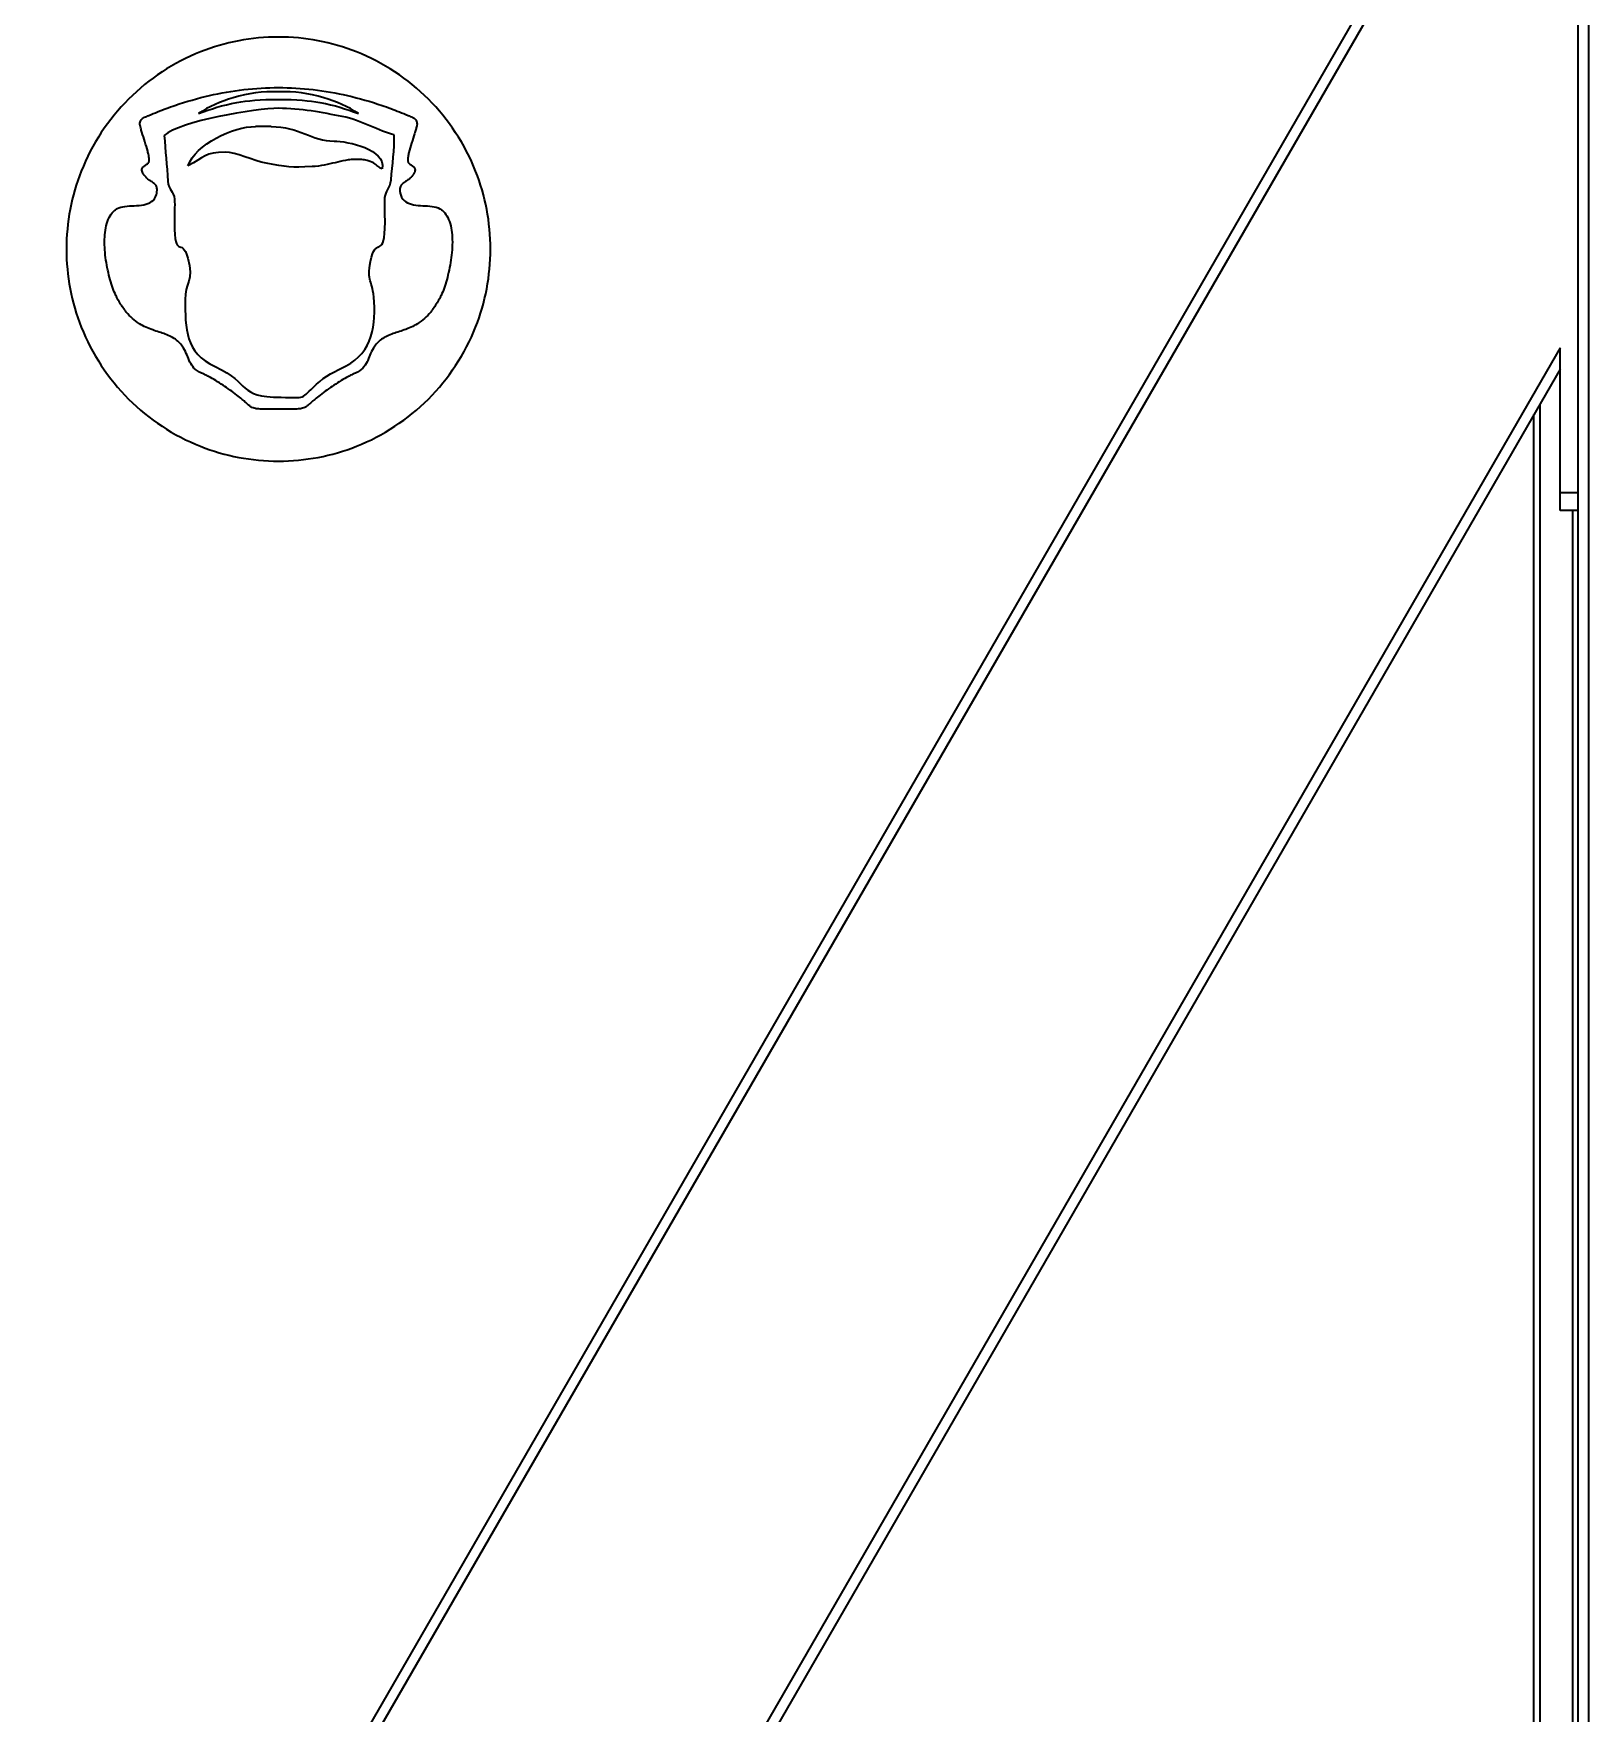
# Model space of a CAD drawing. Header units: millimetres. Extents: x 32496 to 166256, y 3504 to 23939.
# Drawn here: x 42664.6 to 43104.6, y 15494 to 15969.3 of the extents above; entities that cross this region are included whole.
import ezdxf

# ---------------------------------------------------------------- set-up
doc = ezdxf.new("R2010")
doc.units = ezdxf.units.MM
doc.layers.get('0').update_dxf_attribs({"lineweight": 35})

msp = doc.modelspace()

# ---------------------------------------------------------------- linework, layer by layer
at = {"linetype": 'Continuous'}
for p, q in [((43104.64, 17722.349), (43104.64, 15203.349)), ((43101.64, 16114.374), (43101.64, 15834.374)), ((43096.64, 16074.374), (42596.64, 15208.349)), ((43096.64, 16068.374), (42600.104, 15208.349)), ((42731.84, 15943.025), (42727.44, 15943.025)), ((43096.64, 15880.374), (42708.646, 15208.349)), ((43096.64, 15834.374), (43096.64, 15880.374)), ((43096.64, 15874.374), (42712.11, 15208.349)), ((43089.24, 15308.349), (43089.24, 15861.557)), ((43090.94, 15864.501), (43090.94, 15308.349)), ((43101.64, 15839.374), (43096.64, 15839.374)), ((43101.64, 15834.374), (43096.64, 15834.374)), ((43100.24, 15308.349), (43100.24, 15834.374)), ((43101.64, 15834.374), (43101.64, 15203.349))]:
    msp.add_line(p, q, dxfattribs=at)
for points, knots in [([(42793.94, 15908.349), (42793.94, 15915.887), (42790.946, 15931.593), (42777.563, 15951.971), (42757.185, 15965.354), (42733.94, 15969.786), (42710.696, 15965.355), (42690.317, 15951.972), (42676.935, 15931.595), (42673.94, 15915.89), (42673.94, 15908.352)], [0, 0, 0, 0, 0.1199934, 0.2500019, 0.3800171, 0.5000177, 0.6200103, 0.750015, 0.8800253, 1, 1, 1, 1]), ([(42699.39, 15923.756), (42699.469, 15924.042), (42699.578, 15924.558), (42699.633, 15925.446), (42699.386, 15926.35), (42698.623, 15927.068), (42697.694, 15927.641), (42696.966, 15928.163), (42696.443, 15928.678), (42696.017, 15929.14), (42695.592, 15929.706), (42695.31, 15930.338), (42695.263, 15931.047), (42695.732, 15931.739), (42696.412, 15932.19), (42697.02, 15932.594), (42697.27, 15932.91), (42697.385, 15933.268), (42697.373, 15933.986), (42697.217, 15934.93), (42696.641, 15937.355), (42695.679, 15940.14), (42695.002, 15942.444), (42694.816, 15943.138), (42694.744, 15943.532), (42694.708, 15944.001), (42694.876, 15944.685), (42695.476, 15945.369), (42696.18, 15945.69), (42697.736, 15946.366), (42700.502, 15947.511), (42706.185, 15949.626), (42714.284, 15951.947), (42724.028, 15953.639), (42734.059, 15954.223), (42743.797, 15953.641), (42753.649, 15951.938), (42761.722, 15949.615), (42767.411, 15947.5), (42770.18, 15946.347), (42771.606, 15945.734), (42772.055, 15945.526), (42772.155, 15945.47)], [0, 0, 0, 0, 0.0081759, 0.0145446, 0.0244614, 0.0334992, 0.0433282, 0.0544139, 0.058301, 0.0634424, 0.071678, 0.0777394, 0.0824445, 0.0908813, 0.099747, 0.1069242, 0.1084886, 0.1108443, 0.1176024, 0.1272742, 0.1389925, 0.1893767, 0.2007673, 0.2087672, 0.2099052, 0.2122482, 0.2222118, 0.2296002, 0.2373872, 0.2503094, 0.2759624, 0.3265422, 0.425367, 0.5217893, 0.6158495, 0.7118768, 0.807904, 0.9068378, 0.9574743, 0.9831509, 0.9960883, 1, 1, 1, 1]), ([(42733.94, 15952.83), (42729.529, 15953.044), (42721.852, 15951.884), (42714.194, 15948.7), (42711.315, 15946.669)], [0, 0, 0, 0, 0.5469456, 1, 1, 1, 1]), ([(42756.564, 15946.669), (42753.686, 15948.7), (42746.028, 15951.884), (42738.35, 15953.044), (42733.94, 15952.83)], [0, 0, 0, 0, 0.4530544, 1, 1, 1, 1]), ([(42711.315, 15946.669), (42715.018, 15948.064), (42719.867, 15949.73), (42728.773, 15950.744), (42733.94, 15950.658)], [0, 0, 0, 0, 0.5923883, 1, 1, 1, 1]), ([(42733.94, 15950.658), (42739.107, 15950.744), (42748.012, 15949.73), (42752.862, 15948.064), (42756.564, 15946.669)], [0, 0, 0, 0, 0.4076117, 1, 1, 1, 1]), ([(42772.155, 15945.47), (42772.255, 15945.416), (42772.533, 15945.236), (42773.025, 15944.651), (42773.184, 15943.969), (42773.136, 15943.451), (42773.021, 15942.944), (42772.798, 15942.116), (42772.092, 15939.811), (42771.121, 15936.943), (42770.609, 15934.614), (42770.498, 15933.754), (42770.52, 15933.096), (42770.686, 15932.811), (42770.949, 15932.531), (42771.561, 15932.133), (42772.246, 15931.657), (42772.651, 15930.933), (42772.538, 15930.21), (42772.207, 15929.564), (42771.743, 15928.988), (42771.317, 15928.544), (42770.807, 15928.07), (42770.111, 15927.587), (42769.199, 15927.018), (42768.464, 15926.285), (42768.248, 15925.365), (42768.308, 15924.632), (42768.408, 15924.093), (42768.937, 15921.956), (42771.308, 15920.825), (42774.821, 15920.611), (42777.325, 15920.507), (42779.09, 15920.134), (42779.946, 15919.586), (42780.427, 15919.215), (42781.282, 15918.341), (42782.646, 15915.922), (42783.319, 15911.459), (42782.978, 15905.943), (42782.056, 15901.265), (42781.056, 15897.916), (42780.357, 15896.042), (42779.601, 15894.481), (42778.614, 15892.693), (42776.728, 15889.943), (42773.639, 15887.144), (42770.275, 15885.677), (42767.739, 15884.864), (42765.381, 15884.1), (42763.227, 15883.087), (42761.632, 15881.517), (42760.57, 15880.087), (42759.804, 15878.423), (42759.076, 15876.344), (42757.876, 15874.461), (42756.35, 15873.523), (42755.213, 15873.045), (42754.538, 15872.727), (42753.341, 15872.118), (42750.943, 15870.727), (42748.298, 15868.937), (42745.844, 15867.131), (42744.349, 15865.944), (42743.246, 15864.987), (42742.448, 15864.266), (42741.561, 15863.534), (42740.648, 15863.196), (42739.344, 15863.093), (42737.192, 15863.052), (42735.338, 15863.065), (42733.94, 15863.031)], [0, 0, 0, 0, 0.0031586, 0.0091977, 0.0172335, 0.0191196, 0.0213026, 0.029371, 0.0390525, 0.0787158, 0.0877379, 0.094978, 0.0997755, 0.1011797, 0.1025175, 0.1085398, 0.1156939, 0.1225901, 0.1265639, 0.1317697, 0.1388409, 0.1431573, 0.1455345, 0.1543897, 0.1622591, 0.1695535, 0.1776833, 0.1829652, 0.1860725, 0.1900256, 0.231557, 0.253449, 0.2749027, 0.2931923, 0.2955458, 0.2996587, 0.3079813, 0.3254706, 0.3667589, 0.4145399, 0.4621851, 0.4837333, 0.5022519, 0.5121965, 0.5270933, 0.5532909, 0.5956759, 0.630919, 0.6468657, 0.6621366, 0.6929497, 0.7064227, 0.7172767, 0.736618, 0.7536616, 0.7709603, 0.7923505, 0.7971392, 0.8015926, 0.8108713, 0.8304939, 0.8704234, 0.8903144, 0.906171, 0.9178858, 0.9265056, 0.9330794, 0.9457785, 0.9538375, 0.965016, 1, 1, 1, 1]), ([(42763.26, 15931.091), (42762.908, 15931.15), (42762.339, 15931.539), (42761.315, 15932.509), (42759.825, 15933.281), (42757.998, 15933.661), (42756.251, 15933.769), (42754.462, 15933.68), (42752.428, 15933.391), (42749.98, 15932.804), (42746.966, 15932.052), (42744.702, 15931.73), (42743.46, 15931.668)], [0, 0, 0, 0, 0.1365378, 0.2730755, 0.4096133, 0.4778822, 0.546151, 0.6028822, 0.6596133, 0.7730755, 0.8865378, 1, 1, 1, 1]), ([(42733.94, 15863.031), (42732.542, 15863.065), (42730.688, 15863.053), (42728.536, 15863.093), (42727.232, 15863.197), (42726.319, 15863.534), (42725.433, 15864.266), (42724.635, 15864.987), (42723.533, 15865.943), (42722.039, 15867.131), (42719.585, 15868.937), (42716.94, 15870.727), (42714.543, 15872.118), (42713.346, 15872.727), (42712.672, 15873.046), (42711.535, 15873.524), (42710.009, 15874.46), (42708.807, 15876.343), (42708.079, 15878.42), (42707.315, 15880.084), (42706.255, 15881.513), (42704.663, 15883.084), (42702.512, 15884.1), (42700.154, 15884.865), (42697.617, 15885.678), (42694.252, 15887.143), (42691.161, 15889.939), (42689.274, 15892.689), (42688.286, 15894.478), (42687.529, 15896.04), (42686.829, 15897.916), (42685.829, 15901.267), (42684.907, 15905.947), (42684.565, 15911.464), (42685.241, 15915.935), (42686.612, 15918.361), (42687.479, 15919.238), (42687.962, 15919.607), (42688.826, 15920.15), (42690.613, 15920.518), (42693.112, 15920.614), (42696.739, 15920.86), (42698.887, 15921.937), (42699.39, 15923.756)], [0, 0, 0, 0, 0.0430302, 0.0567818, 0.0666958, 0.0823154, 0.0904002, 0.1009961, 0.1154018, 0.1349, 0.1593931, 0.208526, 0.2326747, 0.244095, 0.2495788, 0.2554593, 0.2818395, 0.3031654, 0.3241714, 0.3480063, 0.3613742, 0.3779519, 0.4159292, 0.4347621, 0.4544304, 0.4978923, 0.5501559, 0.5824568, 0.6008229, 0.6131423, 0.6359804, 0.6625614, 0.7213324, 0.7802714, 0.8311957, 0.8529315, 0.8632749, 0.8683882, 0.8711534, 0.8939687, 0.9208302, 0.9476916, 1, 1, 1, 1]), ([(42673.94, 15908.352), (42673.939, 15900.813), (42676.933, 15885.106), (42690.316, 15864.726), (42710.695, 15851.343), (42733.939, 15846.912), (42757.184, 15851.343), (42777.562, 15864.725), (42790.945, 15885.104), (42793.94, 15900.81), (42793.94, 15908.349)], [0, 0, 0, 0, 0.1200087, 0.2500101, 0.3800172, 0.5000091, 0.6199962, 0.7499986, 0.8800066, 1, 1, 1, 1])]:
    msp.add_open_spline(points, degree=3, knots=knots, dxfattribs=at)
for points in [[(42733.92, 15948.185), (42727.763, 15948.185), (42705.849, 15944.53), (42701.63, 15940.487)], [(42751.99, 15945.867), (42746.563, 15946.924), (42740.102, 15948.186), (42733.92, 15948.185)], [(42708.33, 15931.93), (42710.524, 15938.056), (42721.177, 15943.024), (42727.44, 15943.025)], [(42731.84, 15943.025), (42739.804, 15943.025), (42743.443, 15938.854), (42749.66, 15938.895)], [(42766.71, 15940.703), (42762.495, 15941.617), (42757.486, 15944.796), (42751.99, 15945.867)], [(42701.63, 15940.487), (42701.919, 15936.154), (42702.398, 15931.956), (42702.66, 15927.56)], [(42749.66, 15938.895), (42753.612, 15938.921), (42764.451, 15936.56), (42763.26, 15931.091)], [(42765.8, 15927.934), (42766.18, 15932.153), (42766.783, 15936.49), (42766.71, 15940.703)], [(42718.92, 15935.805), (42713.126, 15935.762), (42712.913, 15934.2), (42708.33, 15931.93)], [(42730.47, 15932.634), (42726.927, 15933.312), (42721.632, 15935.825), (42718.92, 15935.805)], [(42743.46, 15931.668), (42737.531, 15931.368), (42736.199, 15931.539), (42730.47, 15932.634)], [(42764.07, 15922.953), (42764.299, 15924.801), (42765.57, 15925.386), (42765.8, 15927.934)], [(42702.66, 15927.56), (42702.815, 15924.95), (42704.348, 15924.843), (42704.53, 15922.463)], [(42764.11, 15915.948), (42764.128, 15917.804), (42763.877, 15921.398), (42764.07, 15922.953)], [(42704.53, 15922.463), (42704.67, 15920.626), (42704.439, 15917.768), (42704.48, 15915.708)], [(42704.48, 15915.708), (42704.694, 15904.905), (42706.494, 15912.197), (42708.28, 15905.822)], [(42760.29, 15906.085), (42761.615, 15911.642), (42764.008, 15905.385), (42764.11, 15915.948)], [(42708.28, 15905.822), (42710.084, 15899.38), (42707.465, 15898.675), (42707.51, 15894.041)], [(42760.94, 15894.7), (42760.374, 15900.288), (42758.63, 15899.123), (42760.29, 15906.085)], [(42753.1, 15875.336), (42760.485, 15878.97), (42761.696, 15887.225), (42760.94, 15894.7)], [(42707.51, 15894.041), (42707.588, 15885.911), (42707.541, 15878.944), (42716.01, 15875.094)], [(42716.01, 15875.094), (42726.608, 15870.277), (42721.985, 15866.483), (42734.68, 15866.411)], [(42744.66, 15870.094), (42747.125, 15872.406), (42750.1, 15873.861), (42753.1, 15875.336)], [(42734.68, 15866.411), (42742.088, 15866.369), (42739.92, 15865.65), (42744.66, 15870.094)]]:
    msp.add_open_spline(points, degree=3, dxfattribs=at)

doc.saveas('drawing.dxf')
